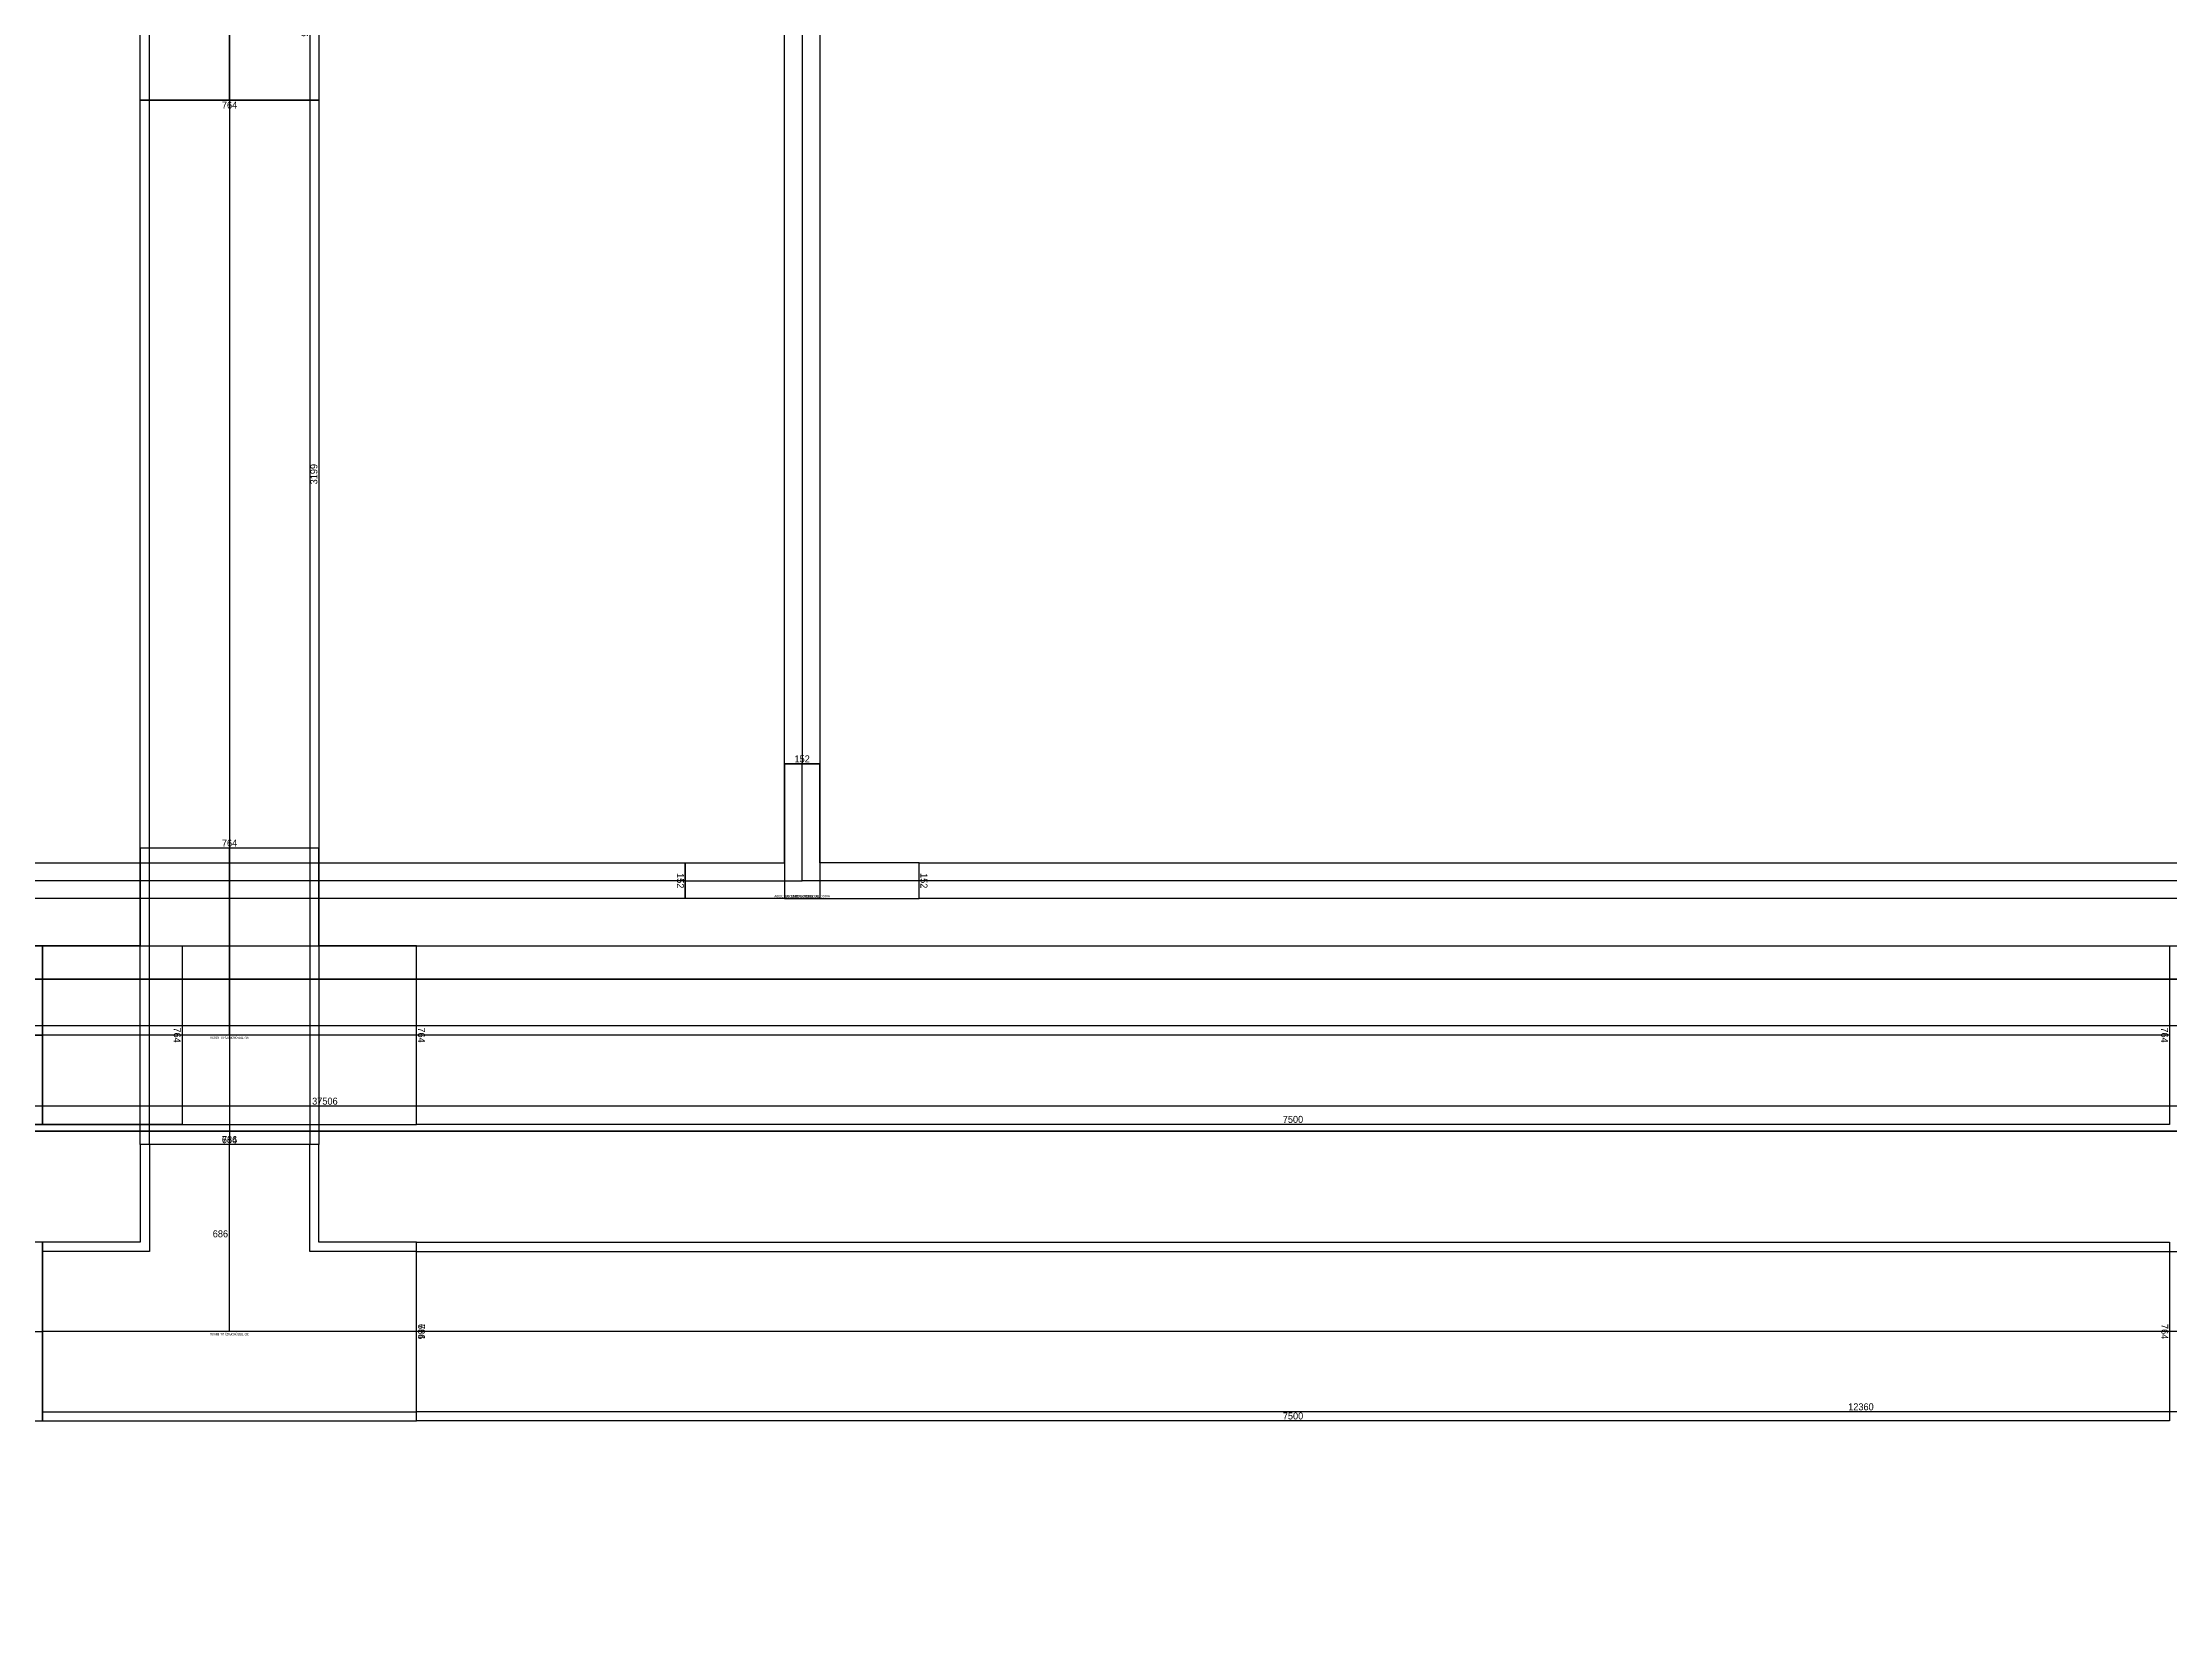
# Model space of a CAD drawing. Header units: millimetres. Extents: x 28486 to 374549, y -351975 to 868946.
# Drawn here: x 119304 to 128403, y -232813 to -225998 of the extents above; entities that cross this region are included whole.
import ezdxf
from ezdxf.enums import TextEntityAlignment as Align

# ---------------------------------------------------------------- set-up
doc = ezdxf.new("R2010")
doc.units = ezdxf.units.MM
doc.header["$LTSCALE"] = 150
doc.layers.get('Defpoints').update_dxf_attribs({"color": 150})
for name, color, linetype in [('-----27 Bus Duct_HV_6.6kV', 130, 'Continuous'), ('-----27 Bus Duct_HV_6.6kV (추후 증설용)', 150, 'Continuous'), ('-----27 Bus Duct_HV_IT BACK UP A', 7, 'Continuous'), ('-----27 Bus Duct_HV_IT BACK UP B', 3, 'Continuous'), ('-----27 Bus Duct_LV_380-220V_IT BACK UP', 2, 'Continuous'), ('-----27 Bus Duct_LV_380-220V_LOAD BANK', 7, 'Continuous'), ('-----27 Bus Duct_LV_380-220V_UT', 41, 'Continuous'), ('-----27 Bus Duct_LV_380-220V_UT B', 71, 'Continuous')]:
    doc.layers.add(name, color=color, linetype=linetype)
doc.styles.add('ELEC', font='')
doc.styles.get("Standard").update_dxf_attribs({"font": ''})
doc.styles.get('ELEC').set_extended_font_data('Dotum')
doc.styles.get('Standard').set_extended_font_data('Dotum')
doc.dimstyles.new('전기통신참고용-치수', dxfattribs={"dimscale": 15, "dimtxt": 2, "dimasz": 0, "dimexe": 0, "dimexo": 0, "dimgap": 0.4, "dimtad": 4, "dimdec": 0, "dimzin": 0, "dimdsep": 46, "dimtxsty": 'Standard', "dimblk": 'NONE', "dimcen": 0, "dimse1": 1, "dimse2": 1, "dimsd1": 1, "dimsd2": 1, "dimclrd": 8, "dimclre": 8, "dimclrt": 8, "dimadec": 0, "dimazin": 0, "dimtfac": 1, "dimtdec": 0, "dimtix": 1, "dimtmove": 2, "dimatfit": 0, "dimldrblk": 'NONE', "dimfxl": 2, "dimtolj": 1, "dimtzin": 0, "dimarcsym": 0})

# ---------------------------------------------------------------- blocks, each defined once
blk = doc.blocks.new('*D661')
at = {"layer": 'Defpoints', "color": 0, "transparency": 16777216}
for p in [(686, 909.9), (686, 909.9), (686, -11450)]:
    blk.add_point(p, dxfattribs=at)
at = {"color": 0, "transparency": 16777216, "insert": (665, -5270.1), "char_height": 30, "attachment_point": 5, "rotation": 90}
blk.add_mtext('\\A1;{\\C0;12360}', dxfattribs=at)
blk = doc.blocks.new('_None')
blk = doc.blocks.new('*D662')
at = {"layer": 'Defpoints', "color": 0, "transparency": 16777216}
for p in [(0, -11450), (686, -11450), (686, -11450)]:
    blk.add_point(p, dxfattribs=at)
at = {"color": 0, "transparency": 16777216, "insert": (343, -11429), "char_height": 30, "attachment_point": 5}
blk.add_mtext('\\A1;{\\C0;686}', dxfattribs=at)
blk = doc.blocks.new('*U270')
at = {"color": 0}
blk.add_lwpolyline([(-343, -343), (-343, -800), (343, -800), (343, -343), (800, -343), (800, 343), (-800, 343), (-800, -343)], close=True, dxfattribs=at)
at = {"color": 1}
for points in [[(-800, 0), (800, 0)], [(0, 0), (0, -800)]]:
    blk.add_lwpolyline(points, dxfattribs=at)
at = {"color": 0, "style": 'ELEC'}
blk.add_text('BD TEE(HORIZ)-AL 5000A', height=10, dxfattribs=at).set_placement((0, 10), align=Align.MIDDLE)
blk = doc.blocks.new('*D664')
at = {"layer": 'Defpoints', "color": 0, "transparency": 16777216}
for p in [(0, 8990), (686, 8990), (686, 8990)]:
    blk.add_point(p, dxfattribs=at)
at = {"color": 0, "transparency": 16777216, "insert": (343, 8969), "char_height": 30, "attachment_point": 5}
blk.add_mtext('\\A1;{\\C0;686}', dxfattribs=at)
blk = doc.blocks.new('*D665')
at = {"layer": 'Defpoints', "color": 0, "transparency": 16777216}
for p in [(686, 8990), (686, 8990), (686, -577.5)]:
    blk.add_point(p, dxfattribs=at)
at = {"color": 0, "transparency": 16777216, "insert": (665, 4206.2), "char_height": 30, "attachment_point": 5, "rotation": 90}
blk.add_mtext('\\A1;{\\C0;9567}', dxfattribs=at)
blk = doc.blocks.new('*D666')
at = {"layer": 'Defpoints', "color": 0, "transparency": 16777216}
for p in [(0, -577.5), (686, -577.5), (686, -577.5)]:
    blk.add_point(p, dxfattribs=at)
at = {"color": 0, "transparency": 16777216, "insert": (343, -556.5), "char_height": 30, "attachment_point": 5}
blk.add_mtext('\\A1;{\\C0;686}', dxfattribs=at)
blk = doc.blocks.new('*D989')
at = {"layer": 'Defpoints', "color": 0, "transparency": 16777216}
for p in [(686, 36722.9), (686, 36722.9), (686, -783.2)]:
    blk.add_point(p, dxfattribs=at)
at = {"color": 0, "transparency": 16777216, "insert": (665, 17969.9), "char_height": 30, "attachment_point": 5, "rotation": 90}
blk.add_mtext('\\A1;{\\C0;37506}', dxfattribs=at)
blk = doc.blocks.new('*U21')
at = {"color": 0}
blk.add_lwpolyline([(-800, -382), (-382, -382), (-382, -800), (382, -800), (382, -382), (800, -382), (800, 382), (-800, 382)], close=True, dxfattribs=at)
at = {"color": 1}
for points in [[(-800, 0), (800, 0)], [(0, 0), (0, -800)]]:
    blk.add_lwpolyline(points, dxfattribs=at)
at = {"color": 0, "style": 'ELEC'}
blk.add_text('BD TEE(HORIZ)-AL 6300A', height=10, dxfattribs=at).set_placement((0, 10), align=Align.MIDDLE)
blk = doc.blocks.new('*D732')
at = {"layer": 'Defpoints', "color": 0, "transparency": 16777216}
for p in [(0, 11969.9), (764, 11969.9), (764, 11969.9)]:
    blk.add_point(p, dxfattribs=at)
at = {"color": 0, "transparency": 16777216, "insert": (382, 11948.8), "char_height": 30, "attachment_point": 5}
blk.add_mtext('\\A1;{\\C0;764}', dxfattribs=at)
blk = doc.blocks.new('*D733')
at = {"layer": 'Defpoints', "color": 0, "transparency": 16777216}
for p in [(764, 11969.9), (764, 11969.9), (764, 4469.4)]:
    blk.add_point(p, dxfattribs=at)
at = {"color": 0, "transparency": 16777216, "insert": (743, 8219.6), "char_height": 30, "attachment_point": 5, "rotation": 90}
blk.add_mtext('\\A1;{\\C0;7500}', dxfattribs=at)
blk = doc.blocks.new('*D734')
at = {"layer": 'Defpoints', "color": 0, "transparency": 16777216}
for p in [(0, 4469.4), (764, 4469.4), (764, 4469.4)]:
    blk.add_point(p, dxfattribs=at)
at = {"color": 0, "transparency": 16777216, "insert": (382, 4490.4), "char_height": 30, "attachment_point": 5}
blk.add_mtext('\\A1;{\\C0;764}', dxfattribs=at)
blk = doc.blocks.new('*D609')
at = {"layer": 'Defpoints', "color": 0, "transparency": 16777216}
for p in [(152, 3328.1), (152, 3328.1), (152, -12073.9)]:
    blk.add_point(p, dxfattribs=at)
at = {"color": 0, "transparency": 16777216, "insert": (131, -4372.9), "char_height": 30, "attachment_point": 5, "rotation": 90}
blk.add_mtext('\\A1;{\\C0;15402}', dxfattribs=at)
blk = doc.blocks.new('*D610')
at = {"layer": 'Defpoints', "color": 0, "transparency": 16777216}
for p in [(0, -12073.9), (152, -12073.9), (152, -12073.9)]:
    blk.add_point(p, dxfattribs=at)
at = {"color": 0, "transparency": 16777216, "insert": (76, -12052.9), "char_height": 30, "attachment_point": 5}
blk.add_mtext('\\A1;{\\C0;152}', dxfattribs=at)
blk = doc.blocks.new('*D616')
at = {"layer": 'Defpoints', "color": 0, "transparency": 16777216}
for p in [(0, 34825.8), (152, 34825.8), (152, 34825.8)]:
    blk.add_point(p, dxfattribs=at)
at = {"color": 0, "transparency": 16777216, "insert": (76, 34804.7), "char_height": 30, "attachment_point": 5}
blk.add_mtext('\\A1;{\\C0;152}', dxfattribs=at)
blk = doc.blocks.new('*D617')
at = {"layer": 'Defpoints', "color": 0, "transparency": 16777216}
for p in [(152, 34825.8), (152, 34825.8), (152, 22401.8)]:
    blk.add_point(p, dxfattribs=at)
at = {"color": 0, "transparency": 16777216, "insert": (131, 28613.8), "char_height": 30, "attachment_point": 5, "rotation": 90}
blk.add_mtext('\\A1;{\\C0;12424}', dxfattribs=at)
blk = doc.blocks.new('*U68')
at = {"color": 0}
blk.add_lwpolyline([(-76, -76), (500, -76), (500, 76), (76, 76), (76, 500), (-76, 500)], close=True, dxfattribs=at)
at = {"color": 1}
blk.add_lwpolyline([(500, 0), (0, 0), (0, 500)], dxfattribs=at)
at = {"color": 0, "style": 'ELEC'}
blk.add_text('BD ELBOW(HORIZ)-AL 1000A', height=10, dxfattribs=at).set_placement((-71, -66), align=Align.MIDDLE_LEFT)
blk = doc.blocks.new('*D200')
at = {"layer": 'Defpoints', "color": 0, "transparency": 16777216}
for p in [(152, 34418.8), (152, 34418.8), (152, 6430.9)]:
    blk.add_point(p, dxfattribs=at)
at = {"color": 0, "transparency": 16777216, "insert": (131, 20424.8), "char_height": 30, "attachment_point": 5, "rotation": 90}
blk.add_mtext('\\A1;{\\C0;27988}', dxfattribs=at)
blk = doc.blocks.new('*D201')
at = {"layer": 'Defpoints', "color": 0, "transparency": 16777216}
for p in [(0, 6430.9), (152, 6430.9), (152, 6430.9)]:
    blk.add_point(p, dxfattribs=at)
at = {"color": 0, "transparency": 16777216, "insert": (76, 6451.9), "char_height": 30, "attachment_point": 5}
blk.add_mtext('\\A1;{\\C0;152}', dxfattribs=at)
blk = doc.blocks.new('*D196')
at = {"layer": 'Defpoints', "color": 0, "transparency": 16777216}
for p in [(152, 17574.2), (152, 17574.2), (152, 2172.2)]:
    blk.add_point(p, dxfattribs=at)
at = {"color": 0, "transparency": 16777216, "insert": (131, 9873.2), "char_height": 30, "attachment_point": 5, "rotation": 90}
blk.add_mtext('\\A1;{\\C0;15402}', dxfattribs=at)
blk = doc.blocks.new('*D197')
at = {"layer": 'Defpoints', "color": 0, "transparency": 16777216}
for p in [(0, 2172.2), (152, 2172.2), (152, 2172.2)]:
    blk.add_point(p, dxfattribs=at)
at = {"color": 0, "transparency": 16777216, "insert": (76, 2193.2), "char_height": 30, "attachment_point": 5}
blk.add_mtext('\\A1;{\\C0;152}', dxfattribs=at)
blk = doc.blocks.new('*D2106')
at = {"layer": 'Defpoints', "color": 0, "transparency": 16777216}
for p in [(0, 12839.7), (764, 12839.7), (764, 12839.7), (0, -689), (764, -689), (764, -689)]:
    blk.add_point(p, dxfattribs=at)
at = {"color": 0, "transparency": 16777216, "char_height": 30, "attachment_point": 5}
for insert in [(382, 12818.7), (382, -710)]:
    blk.add_mtext('\\A1;{\\C0;764}', dxfattribs=dict(at, insert=insert))
blk = doc.blocks.new('*D2107')
at = {"layer": 'Defpoints', "color": 0, "transparency": 16777216}
for p in [(764, 12839.7), (764, 12839.7), (764, 9640.6), (0, 8011), (686, 8011), (686, 8011), (764, -689), (764, -689), (764, -6127)]:
    blk.add_point(p, dxfattribs=at)
at = {"color": 0, "transparency": 16777216, "char_height": 30, "attachment_point": 5, "rotation": 90}
for s, insert in [('\\A1;{\\C0;3199}', (743, 11240.2)), ('\\A1;{\\C0;5438}', (743, -3408))]:
    blk.add_mtext(s, dxfattribs=dict(at, insert=insert))
at = {"color": 0, "transparency": 16777216, "insert": (343, 7990), "char_height": 30, "attachment_point": 5}
blk.add_mtext('\\A1;{\\C0;686}', dxfattribs=at)
blk = doc.blocks.new('*D2108')
at = {"layer": 'Defpoints', "color": 0, "transparency": 16777216}
for p in [(0, 9640.6), (764, 9640.6), (764, 9640.6), (686, 8011), (686, 8011), (0, -6127), (764, -6127), (764, -6127), (686, -17100)]:
    blk.add_point(p, dxfattribs=at)
at = {"color": 0, "transparency": 16777216, "char_height": 30, "attachment_point": 5}
for insert in [(382, 9661.6), (382, -6106)]:
    blk.add_mtext('\\A1;{\\C0;764}', dxfattribs=dict(at, insert=insert))
at = {"color": 0, "transparency": 16777216, "insert": (665, -4544.5), "char_height": 30, "attachment_point": 5, "rotation": 90}
blk.add_mtext('\\A1;{\\C0;25111}', dxfattribs=at)
blk = doc.blocks.new('*D748')
at = {"layer": 'Defpoints', "color": 0, "transparency": 16777216}
for p in [(0, 5474.2), (764, 5474.2), (764, 5474.2)]:
    blk.add_point(p, dxfattribs=at)
at = {"color": 0, "transparency": 16777216, "insert": (382, 5453.2), "char_height": 30, "attachment_point": 5}
blk.add_mtext('\\A1;{\\C0;764}', dxfattribs=at)
blk = doc.blocks.new('*D749')
at = {"layer": 'Defpoints', "color": 0, "transparency": 16777216}
for p in [(764, 5474.2), (764, 5474.2), (764, -4343.8)]:
    blk.add_point(p, dxfattribs=at)
at = {"color": 0, "transparency": 16777216, "insert": (743, 565.2), "char_height": 30, "attachment_point": 5, "rotation": 90}
blk.add_mtext('\\A1;{\\C0;9818}', dxfattribs=at)
blk = doc.blocks.new('*D750')
at = {"layer": 'Defpoints', "color": 0, "transparency": 16777216}
for p in [(0, -4343.8), (764, -4343.8), (764, -4343.8)]:
    blk.add_point(p, dxfattribs=at)
at = {"color": 0, "transparency": 16777216, "insert": (382, -4322.8), "char_height": 30, "attachment_point": 5}
blk.add_mtext('\\A1;{\\C0;764}', dxfattribs=at)
blk = doc.blocks.new('*D2102')
at = {"layer": 'Defpoints', "color": 0, "transparency": 16777216}
for p in [(0, 12515.7), (764, 12515.7), (764, 12515.7), (0, 4012.8), (764, 4012.8), (764, 4012.8)]:
    blk.add_point(p, dxfattribs=at)
at = {"color": 0, "transparency": 16777216, "char_height": 30, "attachment_point": 5}
for insert in [(382, 12494.7), (382, 3991.8)]:
    blk.add_mtext('\\A1;{\\C0;764}', dxfattribs=dict(at, insert=insert))
blk = doc.blocks.new('*D2103')
at = {"layer": 'Defpoints', "color": 0, "transparency": 16777216}
for p in [(764, 12515.7), (764, 12515.7), (764, 5015.8), (764, 4012.8), (764, 4012.8), (764, -1420.2), (0, -26078), (686, -26078), (686, -26078)]:
    blk.add_point(p, dxfattribs=at)
at = {"color": 0, "transparency": 16777216, "char_height": 30, "attachment_point": 5, "rotation": 90}
for s, insert in [('\\A1;{\\C0;7500}', (743, 8765.7)), ('\\A1;{\\C0;5433}', (743, 1296.3))]:
    blk.add_mtext(s, dxfattribs=dict(at, insert=insert))
at = {"color": 0, "transparency": 16777216, "insert": (343, -26099), "char_height": 30, "attachment_point": 5}
blk.add_mtext('\\A1;{\\C0;686}', dxfattribs=at)
blk = doc.blocks.new('*D2104')
at = {"layer": 'Defpoints', "color": 0, "transparency": 16777216}
for p in [(0, 5015.8), (764, 5015.8), (764, 5015.8), (0, -1420.2), (764, -1420.2), (764, -1420.2), (686, -26078), (686, -26078), (686, -26928)]:
    blk.add_point(p, dxfattribs=at)
at = {"color": 0, "transparency": 16777216, "char_height": 30, "attachment_point": 5}
for insert in [(382, 5036.8), (382, -1399.1)]:
    blk.add_mtext('\\A1;{\\C0;764}', dxfattribs=dict(at, insert=insert))
at = {"color": 0, "transparency": 16777216, "insert": (665, -26503), "char_height": 30, "attachment_point": 5, "rotation": 90}
blk.add_mtext('\\A1;{\\C0;850}', dxfattribs=at)
blk = doc.blocks.new('*U659')
at = {"color": 1}
blk.add_line((343, 909.9), (343, -11450), dxfattribs=at)
at = {"color": 0}
blk.add_lwpolyline([(686, -11450), (0, -11450), (0, 909.9), (686, 909.9)], close=True, dxfattribs=at)
dim = blk.add_linear_dim(base=(686, 909.9), p1=(686, -11450), p2=(686, 909.9), angle=90, text='{\\C0;<>}', dimstyle='전기통신참고용-치수', override={"dimtad": 1, "dimtxsty": 'Standard', "dimclrd": 0, "dimclre": 0, "dimclrt": 0}, dxfattribs=at)
dim.commit()
dim.dimension.update_dxf_attribs({"geometry": '*D661', "text_midpoint": (665, -5270.1)})
dim = blk.add_linear_dim(base=(686, -11450), p1=(0, -11450), p2=(686, -11450), text='{\\C0;<>}', dimstyle='전기통신참고용-치수', override={"dimtad": 1, "dimtxsty": 'Standard', "dimclrd": 0, "dimclre": 0, "dimclrt": 0}, dxfattribs=at)
dim.commit()
dim.dimension.update_dxf_attribs({"geometry": '*D662', "text_midpoint": (343, -11429)})
blk = doc.blocks.new('*U663')
at = {"color": 1}
blk.add_line((343, 8990), (343, -577.5), dxfattribs=at)
at = {"color": 0}
blk.add_lwpolyline([(686, -577.5), (0, -577.5), (0, 8990), (686, 8990)], close=True, dxfattribs=at)
for base, p1, p2, override, picture, middle in [((686, 8990), (0, 8990), (686, 8990), {"dimtxsty": 'Standard', "dimclrd": 0, "dimclre": 0, "dimclrt": 0}, '*D664', (343, 8969)), ((686, -577.5), (0, -577.5), (686, -577.5), {"dimtad": 1, "dimtxsty": 'Standard', "dimclrd": 0, "dimclre": 0, "dimclrt": 0}, '*D666', (343, -556.5))]:
    dim = blk.add_linear_dim(base=base, p1=p1, p2=p2, text='{\\C0;<>}', dimstyle='전기통신참고용-치수', override=override, dxfattribs=at)
    dim.commit()
    dim.dimension.update_dxf_attribs({"geometry": picture, "text_midpoint": middle})
dim = blk.add_linear_dim(base=(686, 8989.9981), p1=(686, -577.5006), p2=(686, 8989.9981), angle=90, text='{\\C0;<>}', dimstyle='전기통신참고용-치수', override={"dimtad": 1, "dimtxsty": 'Standard', "dimclrd": 0, "dimclre": 0, "dimclrt": 0}, dxfattribs=at)
dim.commit()
dim.dimension.update_dxf_attribs({"geometry": '*D665', "text_midpoint": (664.9796, 4206.2487)})
blk = doc.blocks.new('*U987')
at = {"color": 1}
blk.add_line((343, 36722.9), (343, -783.2), dxfattribs=at)
at = {"color": 0}
blk.add_lwpolyline([(686, -783.2), (0, -783.2), (0, 36722.9), (686, 36722.9)], close=True, dxfattribs=at)
dim = blk.add_linear_dim(base=(686, 36722.9), p1=(686, -783.2), p2=(686, 36722.9), angle=90, text='{\\C0;<>}', dimstyle='전기통신참고용-치수', override={"dimtad": 1, "dimtxsty": 'Standard', "dimclrd": 0, "dimclre": 0, "dimclrt": 0}, dxfattribs=at)
dim.commit()
dim.dimension.update_dxf_attribs({"geometry": '*D989', "text_midpoint": (665, 17969.9)})
blk = doc.blocks.new('*U731')
at = {"color": 1}
blk.add_line((382, 11969.9), (382, 4469.4), dxfattribs=at)
at = {"color": 0}
blk.add_lwpolyline([(764, 4469.4), (0, 4469.4), (0, 11969.9), (764, 11969.9)], close=True, dxfattribs=at)
for base, p1, p2, override, picture, middle in [((764, 11969.9), (0, 11969.9), (764, 11969.9), {"dimtxsty": 'Standard', "dimclrd": 0, "dimclre": 0, "dimclrt": 0}, '*D732', (382, 11948.8)), ((764, 4469.4), (0, 4469.4), (764, 4469.4), {"dimtad": 1, "dimtxsty": 'Standard', "dimclrd": 0, "dimclre": 0, "dimclrt": 0}, '*D734', (382, 4490.4))]:
    dim = blk.add_linear_dim(base=base, p1=p1, p2=p2, text='{\\C0;<>}', dimstyle='전기통신참고용-치수', override=override, dxfattribs=at)
    dim.commit()
    dim.dimension.update_dxf_attribs({"geometry": picture, "text_midpoint": middle})
dim = blk.add_linear_dim(base=(764, 11969.8531), p1=(764, 4469.4283), p2=(764, 11969.8531), angle=90, text='{\\C0;<>}', dimstyle='전기통신참고용-치수', override={"dimtad": 1, "dimtxsty": 'Standard', "dimclrd": 0, "dimclre": 0, "dimclrt": 0}, dxfattribs=at)
dim.commit()
dim.dimension.update_dxf_attribs({"geometry": '*D733', "text_midpoint": (742.9796, 8219.6407)})
blk = doc.blocks.new('*U607')
at = {"color": 1}
blk.add_line((76, 3328.1), (76, -12073.9), dxfattribs=at)
at = {"color": 0}
blk.add_lwpolyline([(152, -12073.9), (0, -12073.9), (0, 3328.1), (152, 3328.1)], close=True, dxfattribs=at)
dim = blk.add_linear_dim(base=(152, 3328.1), p1=(152, -12073.9), p2=(152, 3328.1), angle=90, text='{\\C0;<>}', dimstyle='전기통신참고용-치수', override={"dimtad": 1, "dimtxsty": 'Standard', "dimclrd": 0, "dimclre": 0, "dimclrt": 0}, dxfattribs=at)
dim.commit()
dim.dimension.update_dxf_attribs({"geometry": '*D609', "text_midpoint": (131, -4372.9)})
dim = blk.add_linear_dim(base=(152, -12073.9), p1=(0, -12073.9), p2=(152, -12073.9), text='{\\C0;<>}', dimstyle='전기통신참고용-치수', override={"dimtad": 1, "dimtxsty": 'Standard', "dimclrd": 0, "dimclre": 0, "dimclrt": 0}, dxfattribs=at)
dim.commit()
dim.dimension.update_dxf_attribs({"geometry": '*D610', "text_midpoint": (76, -12052.9)})
blk = doc.blocks.new('*U615')
at = {"color": 1}
blk.add_line((76, 34825.8), (76, 22401.8), dxfattribs=at)
at = {"color": 0}
blk.add_lwpolyline([(152, 22401.8), (0, 22401.8), (0, 34825.8), (152, 34825.8)], close=True, dxfattribs=at)
dim = blk.add_linear_dim(base=(152, 34825.8), p1=(0, 34825.8), p2=(152, 34825.8), text='{\\C0;<>}', dimstyle='전기통신참고용-치수', override={"dimtxsty": 'Standard', "dimclrd": 0, "dimclre": 0, "dimclrt": 0}, dxfattribs=at)
dim.commit()
dim.dimension.update_dxf_attribs({"geometry": '*D616', "text_midpoint": (76, 34804.7)})
dim = blk.add_linear_dim(base=(152, 34825.8), p1=(152, 22401.8), p2=(152, 34825.8), angle=90, text='{\\C0;<>}', dimstyle='전기통신참고용-치수', override={"dimtad": 1, "dimtxsty": 'Standard', "dimclrd": 0, "dimclre": 0, "dimclrt": 0}, dxfattribs=at)
dim.commit()
dim.dimension.update_dxf_attribs({"geometry": '*D617', "text_midpoint": (131, 28613.8)})
blk = doc.blocks.new('*U198')
at = {"color": 1}
blk.add_line((76, 34418.8), (76, 6430.9), dxfattribs=at)
at = {"color": 0}
blk.add_lwpolyline([(152, 6430.9), (0, 6430.9), (0, 34418.8), (152, 34418.8)], close=True, dxfattribs=at)
dim = blk.add_linear_dim(base=(152, 34418.8), p1=(152, 6430.9), p2=(152, 34418.8), angle=90, text='{\\C0;<>}', dimstyle='전기통신참고용-치수', override={"dimtad": 1, "dimtxsty": 'Standard', "dimclrd": 0, "dimclre": 0, "dimclrt": 0}, dxfattribs=at)
dim.commit()
dim.dimension.update_dxf_attribs({"geometry": '*D200', "text_midpoint": (131, 20424.8)})
dim = blk.add_linear_dim(base=(152, 6430.9), p1=(0, 6430.9), p2=(152, 6430.9), text='{\\C0;<>}', dimstyle='전기통신참고용-치수', override={"dimtad": 1, "dimtxsty": 'Standard', "dimclrd": 0, "dimclre": 0, "dimclrt": 0}, dxfattribs=at)
dim.commit()
dim.dimension.update_dxf_attribs({"geometry": '*D201', "text_midpoint": (76, 6451.9)})
blk = doc.blocks.new('*U194')
at = {"color": 1}
blk.add_line((76, 17574.2), (76, 2172.2), dxfattribs=at)
at = {"color": 0}
blk.add_lwpolyline([(152, 2172.2), (0, 2172.2), (0, 17574.2), (152, 17574.2)], close=True, dxfattribs=at)
dim = blk.add_linear_dim(base=(152, 17574.2), p1=(152, 2172.2), p2=(152, 17574.2), angle=90, text='{\\C0;<>}', dimstyle='전기통신참고용-치수', override={"dimtad": 1, "dimtxsty": 'Standard', "dimclrd": 0, "dimclre": 0, "dimclrt": 0}, dxfattribs=at)
dim.commit()
dim.dimension.update_dxf_attribs({"geometry": '*D196', "text_midpoint": (131, 9873.2)})
dim = blk.add_linear_dim(base=(152, 2172.2), p1=(0, 2172.2), p2=(152, 2172.2), text='{\\C0;<>}', dimstyle='전기통신참고용-치수', override={"dimtad": 1, "dimtxsty": 'Standard', "dimclrd": 0, "dimclre": 0, "dimclrt": 0}, dxfattribs=at)
dim.commit()
dim.dimension.update_dxf_attribs({"geometry": '*D197', "text_midpoint": (76, 2193.2)})
blk = doc.blocks.new('*U2105')
at = {"color": 1}
blk.add_line((382, 12839.7), (382, 9640.6), dxfattribs=at)
at = {"color": 0}
blk.add_lwpolyline([(764, 9640.6), (0, 9640.6), (0, 12839.7), (764, 12839.7)], close=True, dxfattribs=at)
for base, p1, p2, override, picture, middle in [((764, 12839.7), (0, 12839.7), (764, 12839.7), {"dimtxsty": 'Standard', "dimclrd": 0, "dimclre": 0, "dimclrt": 0}, '*D2106', (382, 12818.7)), ((764, -689), (0, -689), (764, -689), {"dimtxsty": 'Standard', "dimclrd": 0, "dimclre": 0, "dimclrt": 0}, '*D2106', (382, -710)), ((764, 9640.6), (0, 9640.6), (764, 9640.6), {"dimtad": 1, "dimtxsty": 'Standard', "dimclrd": 0, "dimclre": 0, "dimclrt": 0}, '*D2108', (382, 9661.6)), ((764, -6127), (0, -6127), (764, -6127), {"dimtad": 1, "dimtxsty": 'Standard', "dimclrd": 0, "dimclre": 0, "dimclrt": 0}, '*D2108', (382, -6106))]:
    dim = blk.add_linear_dim(base=base, p1=p1, p2=p2, text='{\\C0;<>}', dimstyle='전기통신참고용-치수', override=override, dxfattribs=at)
    dim.commit()
    dim.dimension.update_dxf_attribs({"geometry": picture, "text_midpoint": middle})
for base, p1, p2, middle in [((764, 12839.7), (764, 9640.6), (764, 12839.7), (743, 11240.2)), ((764, -689), (764, -6127), (764, -689), (743, -3408))]:
    dim = blk.add_linear_dim(base=base, p1=p1, p2=p2, angle=90, text='{\\C0;<>}', dimstyle='전기통신참고용-치수', override={"dimtad": 1, "dimtxsty": 'Standard', "dimclrd": 0, "dimclre": 0, "dimclrt": 0}, dxfattribs=at)
    dim.commit()
    dim.dimension.update_dxf_attribs({"geometry": '*D2107', "text_midpoint": middle})
blk = doc.blocks.new('*U747')
at = {"color": 1}
blk.add_line((382, 5474.2), (382, -4343.8), dxfattribs=at)
at = {"color": 0}
blk.add_lwpolyline([(764, -4343.8), (0, -4343.8), (0, 5474.2), (764, 5474.2)], close=True, dxfattribs=at)
for base, p1, p2, override, picture, middle in [((764, 5474.2), (0, 5474.2), (764, 5474.2), {"dimtxsty": 'Standard', "dimclrd": 0, "dimclre": 0, "dimclrt": 0}, '*D748', (382, 5453.2)), ((764, -4343.8), (0, -4343.8), (764, -4343.8), {"dimtad": 1, "dimtxsty": 'Standard', "dimclrd": 0, "dimclre": 0, "dimclrt": 0}, '*D750', (382, -4322.8))]:
    dim = blk.add_linear_dim(base=base, p1=p1, p2=p2, text='{\\C0;<>}', dimstyle='전기통신참고용-치수', override=override, dxfattribs=at)
    dim.commit()
    dim.dimension.update_dxf_attribs({"geometry": picture, "text_midpoint": middle})
dim = blk.add_linear_dim(base=(764, 5474.2), p1=(764, -4343.8), p2=(764, 5474.2), angle=90, text='{\\C0;<>}', dimstyle='전기통신참고용-치수', override={"dimtad": 1, "dimtxsty": 'Standard', "dimclrd": 0, "dimclre": 0, "dimclrt": 0}, dxfattribs=at)
dim.commit()
dim.dimension.update_dxf_attribs({"geometry": '*D749', "text_midpoint": (743, 565.2)})
blk = doc.blocks.new('*U2101')
at = {"color": 1}
for p, q in [((382, 12515.7), (382, 5015.8)), ((382, 4012.8), (382, -1420.2))]:
    blk.add_line(p, q, dxfattribs=at)
at = {"color": 0}
for points in [[(764, 5015.8), (0, 5015.8), (0, 12515.7), (764, 12515.7)], [(764, -1420.2), (0, -1420.2), (0, 4012.8), (764, 4012.8)]]:
    blk.add_lwpolyline(points, close=True, dxfattribs=at)
for base, p1, p2, override, picture, middle in [((764, 12515.7), (0, 12515.7), (764, 12515.7), {"dimtxsty": 'Standard', "dimclrd": 0, "dimclre": 0, "dimclrt": 0}, '*D2102', (382, 12494.7)), ((764, 4012.8), (0, 4012.8), (764, 4012.8), {"dimtxsty": 'Standard', "dimclrd": 0, "dimclre": 0, "dimclrt": 0}, '*D2102', (382, 3991.8)), ((764, 5015.8), (0, 5015.8), (764, 5015.8), {"dimtad": 1, "dimtxsty": 'Standard', "dimclrd": 0, "dimclre": 0, "dimclrt": 0}, '*D2104', (382, 5036.8)), ((764, -1420.2), (0, -1420.2), (764, -1420.2), {"dimtad": 1, "dimtxsty": 'Standard', "dimclrd": 0, "dimclre": 0, "dimclrt": 0}, '*D2104', (382, -1399.1))]:
    dim = blk.add_linear_dim(base=base, p1=p1, p2=p2, text='{\\C0;<>}', dimstyle='전기통신참고용-치수', override=override, dxfattribs=at)
    dim.commit()
    dim.dimension.update_dxf_attribs({"geometry": picture, "text_midpoint": middle})
for base, p1, p2, middle in [((764, 12515.7), (764, 5015.8), (764, 12515.7), (743, 8765.7)), ((764, 4012.8), (764, -1420.2), (764, 4012.8), (743, 1296.3))]:
    dim = blk.add_linear_dim(base=base, p1=p1, p2=p2, angle=90, text='{\\C0;<>}', dimstyle='전기통신참고용-치수', override={"dimtad": 1, "dimtxsty": 'Standard', "dimclrd": 0, "dimclre": 0, "dimclrt": 0}, dxfattribs=at)
    dim.commit()
    dim.dimension.update_dxf_attribs({"geometry": '*D2103', "text_midpoint": middle})

msp = doc.modelspace()

# ---------------------------------------------------------------- linework, layer by layer
at = {"layer": '-----27 Bus Duct_HV_6.6kV', "elevation": 0}
for points in [[(115500.6, -230654.8), (115500.6, -230004.8), (139336.3, -230004.8), (139336.3, -230654.8)], [(115500.6, -230654.8), (115500.6, -230004.8), (143956.6, -230004.8), (143956.6, -230654.8)]]:
    msp.add_lwpolyline(points, close=True, dxfattribs=at)
at = {"layer": '-----27 Bus Duct_HV_6.6kV (추후 증설용)'}
msp.add_lwpolyline([(145856.6, -230654.8), (145856.6, -230004.8), (101525.6, -230004.8), (101525.6, -230654.8)], close=True, dxfattribs=at)

# ---------------------------------------------------------------- block references
at = {"layer": '-----27 Bus Duct_HV_IT BACK UP A'}
msp.add_blockref('*U607', (122477.6, -217010.1), dxfattribs=at)
at = {"layer": '-----27 Bus Duct_HV_IT BACK UP A', "xscale": -1}
msp.add_blockref('*U68', (122553.6, -229584), dxfattribs=at)
at = {"layer": '-----27 Bus Duct_HV_IT BACK UP A', "rotation": 270}
msp.add_blockref('*U615', (87227.8, -229508), dxfattribs=at)
at = {"layer": '-----27 Bus Duct_HV_IT BACK UP B'}
for name, p in [('*U194', (122477.6, -231256.2)), ('*U68', (122553.6, -229584))]:
    msp.add_blockref(name, p, dxfattribs=at)
at = {"layer": '-----27 Bus Duct_HV_IT BACK UP B', "rotation": 270}
msp.add_blockref('*U198', (116622.6, -229508), dxfattribs=at)
at = {"layer": '-----27 Bus Duct_LV_380-220V_IT BACK UP'}
msp.add_blockref('*U663', (119760.6, -230135.5, 0), dxfattribs=at)
for name, p, rotation in [('*U270', (120103.6, -231513, 0), 180), ('*U659', (132353.6, -231170), 270)]:
    msp.add_blockref(name, p, dxfattribs=dict(at, rotation=rotation))
at = {"layer": '-----27 Bus Duct_LV_380-220V_LOAD BANK', "xscale": -1, "rotation": 270}
msp.add_blockref('*U21', (120103.6, -225445), dxfattribs=at)
at = {"layer": '-----27 Bus Duct_LV_380-220V_LOAD BANK'}
for name, p in [('*U2105', (119721.6, -239084.7)), ('*U21', (118503.6, -230244.2))]:
    msp.add_blockref(name, p, dxfattribs=at)
for name, p, rotation in [('*U21', (120103.6, -230244.2), 180), ('*U2101', (115887.8, -229862.2, 0), 270)]:
    msp.add_blockref(name, p, dxfattribs=dict(at, rotation=rotation))
at = {"layer": '-----27 Bus Duct_LV_380-220V_UT'}
for name, p in [('*U747', (119721.6, -226369.2, 0)), ('*U21', (118503.6, -231513))]:
    msp.add_blockref(name, p, dxfattribs=at)
for name, p, rotation in [('*U21', (120103.6, -231513), 180), ('*U731', (116434.1, -231131), 270)]:
    msp.add_blockref(name, p, dxfattribs=dict(at, rotation=rotation))
at = {"layer": '-----27 Bus Duct_LV_380-220V_UT B', "rotation": 270}
msp.add_blockref('*U987', (102541.7, -229862.2), dxfattribs=at)

doc.saveas('drawing.dxf')
